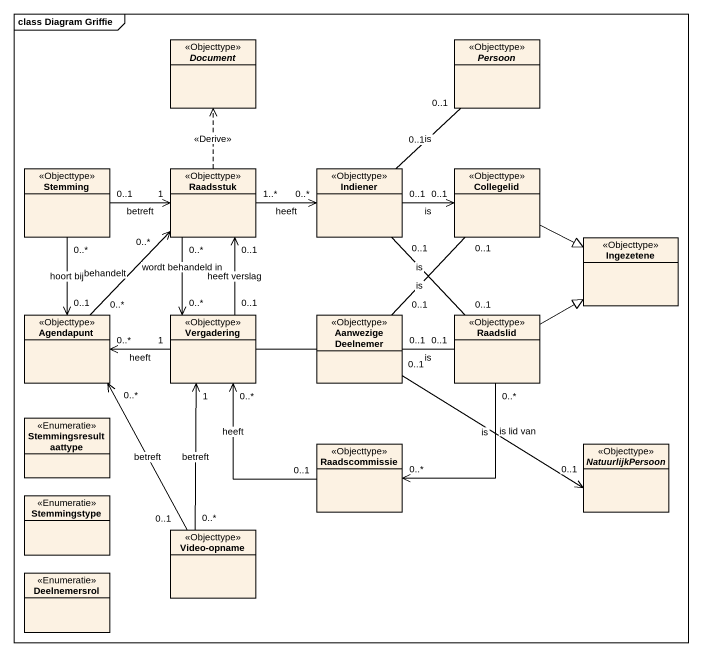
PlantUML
@startuml
mainframe class Diagram Griffie
hide circle
hide empty members
abstract class Document <<Objecttype>>
abstract class Persoon <<Objecttype>>
class Stemming <<Objecttype>>
class Raadsstuk <<Objecttype>>
class Indiener <<Objecttype>>
class Collegelid <<Objecttype>>
class Ingezetene <<Objecttype>>
class Agendapunt <<Objecttype>>
class Vergadering <<Objecttype>>
class "Aanwezige Deelnemer" as Aanwezige_Deelnemer <<Objecttype>>
class Raadslid <<Objecttype>>
enum Stemmingsresultaattype <<Enumeratie>>
class Raadscommissie <<Objecttype>>
abstract class NatuurlijkPersoon <<Objecttype>>
enum Stemmingstype <<Enumeratie>>
class "Video-opname" as Video_opname <<Objecttype>>
enum Deelnemersrol <<Enumeratie>>
Stemming "0..1" -right-> "1" Raadsstuk : betreft
Stemming "0..*" --> "0..1" Agendapunt : hoort bij
Raadsstuk .up.> Document : <<Derive>>
Raadsstuk "0..*" <-- "0..*" Agendapunt : behandelt
Raadsstuk "0..*" --> "0..*" Vergadering : wordt behandeld in
Indiener "0..1" -up- "0..1" Persoon : is
Indiener "0..*" <-left- "1..*" Raadsstuk : heeft
Indiener "0..1" -right-> "0..1" Collegelid : is
Indiener "0..1" -- "0..1" Raadslid : is
Collegelid -right-|> Ingezetene
Vergadering "0..1" -up-> "0..1" Raadsstuk : heeft verslag
Vergadering "1" -left-> "0..*" Agendapunt : heeft
Vergadering -right- Aanwezige_Deelnemer
Vergadering "1" <-- "0..*" Video_opname : betreft
Aanwezige_Deelnemer "0..1" -up- "0..1" Collegelid : is
Aanwezige_Deelnemer "0..1" -right-> "0..1" NatuurlijkPersoon : is
Raadslid -right-|> Ingezetene
Raadslid "0..1" -left- "0..1" Aanwezige_Deelnemer : is
Raadslid "0..*" --> "0..*" Raadscommissie : is lid van
Raadscommissie "0..1" -up-> "0..*" Vergadering : heeft
Video_opname "0..1" -up-> "0..*" Agendapunt : betreft
@enduml
